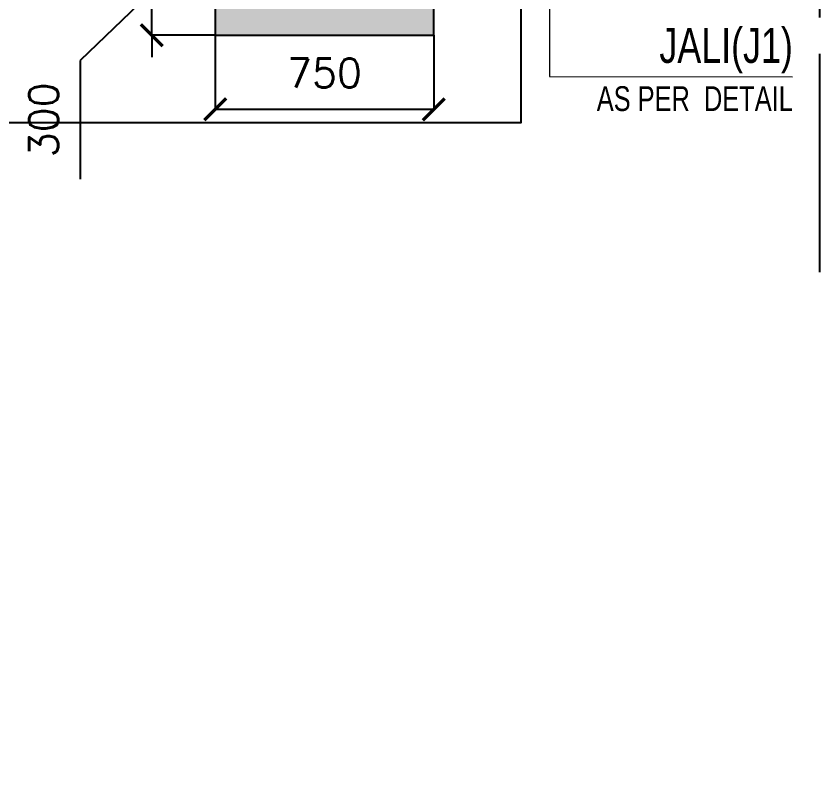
# Model space of a CAD drawing. Header units: millimetres. Extents: x 1124992 to 1258557, y -5767803 to -5695799.
# Drawn here: x 1224778 to 1227537, y -5722581 to -5719918 of the extents above; entities that cross this region are included whole.
import ezdxf

# ---------------------------------------------------------------- set-up
doc = ezdxf.new("R2010")
doc.units = ezdxf.units.MM
doc.header["$LTSCALE"] = 1000
doc.header["$MEASUREMENT"] = 0
for name, pattern in [('$1$AUDIT_D_120904163729-0', [0]), ('$36$HIDDEN', [0.375, 0.25, -0.125]), ('AUDIT_D_120904163729-0', [0]), ('T8(T9 IS SIMILAR) - 1st FLOOR ELEVATION$0$AUDIT_D_120904163729-0', [0]), ('T8(T9 IS SIMILAR) - TYPICAL FLOOR ELEVATION$0$AUDIT_D_120904163729-0', [0]), ('T8(T9 IS SIMILAR) - TYPICAL FLOOR ELEVATION$0$HIDDEN', [0.375, 0.25, -0.125]), ('T8_REFUGE COLUMNS$0$CENTER2', [1.125, 0.75, -0.125, 0.125, -0.125])]:
    doc.linetypes.add(name, pattern=pattern)
doc.layers.get('0').update_dxf_attribs({"linetype": 'AUDIT_D_120904163729-0'})
for name, color, linetype in [('$0$A-HATCH -160', 251, '$1$AUDIT_D_120904163729-0'), ('$21$A-DIMENSIONS', 2, '$36$HIDDEN'), ('A_dim', 1, 'Continuous'), ('T8(T9 IS SIMILAR) - 1st FLOOR ELEVATION$0$A-WALL-FEATURES', 110, 'T8(T9 IS SIMILAR) - 1st FLOOR ELEVATION$0$AUDIT_D_120904163729-0'), ('T8(T9 IS SIMILAR) - TYPICAL FLOOR ELEVATION$0$A-DIM', 1, 'T8(T9 IS SIMILAR) - TYPICAL FLOOR ELEVATION$0$AUDIT_D_120904163729-0'), ('T8(T9 IS SIMILAR) - TYPICAL FLOOR ELEVATION$0$A-WALL HATCH', 252, 'T8(T9 IS SIMILAR) - TYPICAL FLOOR ELEVATION$0$AUDIT_D_120904163729-0'), ('T8(T9 IS SIMILAR) - TYPICAL FLOOR ELEVATION$0$A-WALL-FEATURES', 6, 'T8(T9 IS SIMILAR) - TYPICAL FLOOR ELEVATION$0$AUDIT_D_120904163729-0'), ('T8_REFUGE COLUMNS$0$A-CENTERLINE', 193, 'T8_REFUGE COLUMNS$0$CENTER2'), ('T8_TYPICAL COLUMNS$0$A-RCC COLS', 3, 'Continuous')]:
    doc.layers.add(name, color=color, linetype=linetype)
doc.layers.add('T8(T9 IS SIMILAR) - DIMENSION & TEXTING$0$R0-18-10-2014-T1-1st Podium Floor Plan$0$Text', color=2, linetype='Continuous', lineweight=0)
doc.layers.add('T8(T9 IS SIMILAR)$0$D&W', color=8, linetype='Continuous', lineweight=25)
doc.styles.add('T8(T9 IS SIMILAR) - DIMENSION & TEXTING$0$ARIAL ARROW', font='swisscl.ttf')
doc.styles.add('T8(T9 IS SIMILAR) - DIMENSION & TEXTING$0$Tahoma', font='tahoma.ttf')
doc.styles.add('T8(T9 IS SIMILAR) - TYPICAL FLOOR ELEVATION$0$Romans 1', font='romans.shx', dxfattribs={"height": 100})
doc.dimstyles.new('T8(T9 IS SIMILAR) - DIMENSION & TEXTING$0$SAMATA STD', dxfattribs={"dimtxt": 100, "dimasz": 50, "dimexe": 50, "dimexo": 50, "dimgap": 10, "dimtad": 0, "dimdec": 0, "dimrnd": 5, "dimzin": 0, "dimdsep": 46, "dimtxsty": 'T8(T9 IS SIMILAR) - DIMENSION & TEXTING$0$Tahoma', "dimblk": 'T8(T9 IS SIMILAR) - DIMENSION & TEXTING$0$_Origin2', "dimcen": -50, "dimdle": 50, "dimclrd": 7, "dimclre": 7, "dimclrt": 7, "dimadec": 0, "dimazin": 0, "dimtfac": 1, "dimtdec": 0, "dimtmove": 1, "dimatfit": 3, "dimfxl": 150, "dimtfill": 1, "dimtolj": 1, "dimtzin": 0, "dimlwd": -1, "dimlwe": -1, "dimarcsym": 0})
doc.dimstyles.new('T8(T9 IS SIMILAR) - TYPICAL FLOOR ELEVATION$0$ALPINE S', dxfattribs={"dimscale": 0, "dimtxt": 100, "dimasz": 75, "dimexe": 0, "dimexo": 0, "dimgap": 75, "dimtad": 1, "dimdec": 0, "dimzin": 0, "dimdsep": 46, "dimtxsty": 'T8(T9 IS SIMILAR) - TYPICAL FLOOR ELEVATION$0$Romans 1', "dimblk": 'T8(T9 IS SIMILAR) - TYPICAL FLOOR ELEVATION$0$_ArchTick', "dimcen": 0.09, "dimclrd": 256, "dimclre": 256, "dimclrt": 7, "dimadec": 0, "dimazin": 0, "dimtfac": 1, "dimtdec": 0, "dimtofl": 0, "dimtmove": 1, "dimatfit": 0, "dimldrblk": 'T8(T9 IS SIMILAR) - TYPICAL FLOOR ELEVATION$0$_Open90', "dimfxl": 1, "dimtolj": 1, "dimtzin": 0, "dimarcsym": 0})

# ---------------------------------------------------------------- blocks, each defined once
blk = doc.blocks.new('T8(T9 IS SIMILAR) - DIMENSION & TEXTING$0$_Origin2')
at = {"color": 0, "linetype": 'ByBlock', "lineweight": -2}
blk.add_line((-0.5, 0), (-1, 0), dxfattribs=at)
for radius in [0.5, 0.25]:
    blk.add_circle((0, 0), radius, dxfattribs=at)
blk = doc.blocks.new('T8_REFUGE COLUMNS')
at = {"layer": 'T8_REFUGE COLUMNS$0$A-CENTERLINE'}
blk.add_line((1227537.1, -5720797.2), (1227537.1, -5702690.8), dxfattribs=at)
blk = doc.blocks.new('T8_TYPICAL COLUMNS')
at = {"layer": 'T8_TYPICAL COLUMNS$0$A-RCC COLS', "linetype": 'ByBlock'}
blk.add_blockref('T8_REFUGE COLUMNS', (0, 0), dxfattribs=at)
blk = doc.blocks.new('T8(T9 IS SIMILAR) - TYPICAL FLOOR ELEVATION$0$_ArchTick')
at = {"color": 0, "linetype": 'ByBlock', "const_width": 0.15}
blk.add_lwpolyline([(-0.5, -0.5), (0.5, 0.5)], dxfattribs=at)
blk = doc.blocks.new('*D712')
at = {"layer": 'T8(T9 IS SIMILAR) - TYPICAL FLOOR ELEVATION$0$A-DIM', "linetype": 'T8(T9 IS SIMILAR) - TYPICAL FLOOR ELEVATION$0$HIDDEN', "lineweight": -2, "transparency": 16777216}
for p, q in [((1225461.8, -5719983.5), (1225461.8, -5720238.2)), ((1226211.8, -5719983.5), (1226211.8, -5720238.2))]:
    blk.add_line(p, q, dxfattribs=at)
at = {"layer": 'T8(T9 IS SIMILAR) - TYPICAL FLOOR ELEVATION$0$A-DIM', "lineweight": -2, "transparency": 16777216}
blk.add_line((1226211.8, -5720238.2), (1225461.8, -5720238.2), dxfattribs=at)
at = {"layer": 'T8(T9 IS SIMILAR) - TYPICAL FLOOR ELEVATION$0$A-DIM', "linetype": 'ByBlock', "lineweight": -2, "transparency": 16777216, "xscale": 75, "yscale": 75, "zscale": 75, "rotation": 180}
blk.add_blockref('T8(T9 IS SIMILAR) - TYPICAL FLOOR ELEVATION$0$_ArchTick', (1225461.8, -5720238.2), dxfattribs=at)
at = {"layer": 'T8(T9 IS SIMILAR) - TYPICAL FLOOR ELEVATION$0$A-DIM', "linetype": 'ByBlock', "lineweight": -2, "transparency": 16777216, "xscale": 75, "yscale": 75, "zscale": 75}
blk.add_blockref('T8(T9 IS SIMILAR) - TYPICAL FLOOR ELEVATION$0$_ArchTick', (1226211.8, -5720238.2), dxfattribs=at)
at = {"layer": 'T8(T9 IS SIMILAR) - TYPICAL FLOOR ELEVATION$0$A-DIM', "color": 7, "linetype": 'ByBlock', "transparency": 16777216, "insert": (1225836.8, -5720113.2), "char_height": 100, "attachment_point": 5, "style": 'T8(T9 IS SIMILAR) - TYPICAL FLOOR ELEVATION$0$Romans 1'}
blk.add_mtext('\\A1;750', dxfattribs=at)
blk = doc.blocks.new('T8(T9 IS SIMILAR) - TYPICAL FLOOR ELEVATION$0$_Open90')
at = {"color": 0, "linetype": 'ByBlock', "lineweight": -2}
for p, q in [((-0.5, 0.5), (0, 0)), ((0, 0), (-1, 0)), ((0, 0), (-0.5, -0.5))]:
    blk.add_line(p, q, dxfattribs=at)
blk = doc.blocks.new('*D713')
at = {"layer": 'T8(T9 IS SIMILAR) - TYPICAL FLOOR ELEVATION$0$A-DIM', "lineweight": -2, "transparency": 16777216}
for p, q in [((1225244.2, -5719683.5), (1225244.2, -5719608.5)), ((1225244.2, -5719983.5), (1225244.2, -5719683.5)), ((1225244.2, -5719833.5), (1224997.8, -5720070.5)), ((1225244.2, -5719983.5), (1225244.2, -5720058.5)), ((1224997.8, -5720070.5), (1224997.8, -5720477.7))]:
    blk.add_line(p, q, dxfattribs=at)
at = {"layer": 'T8(T9 IS SIMILAR) - TYPICAL FLOOR ELEVATION$0$A-DIM', "linetype": 'T8(T9 IS SIMILAR) - TYPICAL FLOOR ELEVATION$0$HIDDEN', "lineweight": -2, "transparency": 16777216}
for p, q in [((1225461.8, -5719683.5), (1225244.2, -5719683.5)), ((1225461.8, -5719983.5), (1225244.2, -5719983.5))]:
    blk.add_line(p, q, dxfattribs=at)
at = {"layer": 'T8(T9 IS SIMILAR) - TYPICAL FLOOR ELEVATION$0$A-DIM', "linetype": 'ByBlock', "lineweight": -2, "transparency": 16777216, "xscale": 75, "yscale": 75, "zscale": 75}
for p, rotation in [((1225244.2, -5719683.5), 270), ((1225244.2, -5719983.5), 90)]:
    blk.add_blockref('T8(T9 IS SIMILAR) - TYPICAL FLOOR ELEVATION$0$_ArchTick', p, dxfattribs=dict(at, rotation=rotation))
at = {"layer": 'T8(T9 IS SIMILAR) - TYPICAL FLOOR ELEVATION$0$A-DIM', "color": 7, "linetype": 'ByBlock', "transparency": 16777216, "insert": (1224872.8, -5720274.1), "char_height": 100, "attachment_point": 5, "rotation": 90, "style": 'T8(T9 IS SIMILAR) - TYPICAL FLOOR ELEVATION$0$Romans 1'}
blk.add_mtext('\\A1;300', dxfattribs=at)
blk = doc.blocks.new('T8(T9 IS SIMILAR) - 1st FLOOR ELEVATION')
at = {"layer": 'T8(T9 IS SIMILAR) - 1st FLOOR ELEVATION$0$A-WALL-FEATURES', "color": 5, "linetype": 'T8(T9 IS SIMILAR) - 1st FLOOR ELEVATION$0$AUDIT_D_120904163729-0', "ltscale": 0.5, "elevation": 0.6}
blk.add_lwpolyline([(1222010.4, -5717733.5), (1222010.4, -5720283.7), (1226511.8, -5720283.5), (1226511.8, -5719723.5)], dxfattribs=at)
blk = doc.blocks.new('T8(T9 IS SIMILAR) - DIMENSION & TEXTING')
at = {"layer": 'T8(T9 IS SIMILAR) - DIMENSION & TEXTING$0$R0-18-10-2014-T1-1st Podium Floor Plan$0$Text', "insert": (1227444.2, -5719958.6, 0.5), "char_height": 120, "width": 3557.379, "attachment_point": 3, "style": 'T8(T9 IS SIMILAR) - DIMENSION & TEXTING$0$ARIAL ARROW'}
blk.add_mtext('JALI(J1)\\P{\\H0.70833x;AS PER  DETAIL}', dxfattribs=at)
at = {"layer": 'T8(T9 IS SIMILAR) - DIMENSION & TEXTING$0$R0-18-10-2014-T1-1st Podium Floor Plan$0$Text'}
blk.add_leader([(1226609.4, -5719689.3, 0.5), (1226609.4, -5720125.8, 0.5), (1227443.2, -5720125.9, 0.5)], dimstyle='T8(T9 IS SIMILAR) - DIMENSION & TEXTING$0$SAMATA STD', override={"dimscale": 1, "dimasz": 150, "dimclrd": 2, "dimfxlon": 1, "dimarcsym": 1}, dxfattribs=at)
blk = doc.blocks.new('T8(T9 IS SIMILAR) - TYPICAL FLOOR ELEVATION')
at = {"layer": 'T8(T9 IS SIMILAR) - TYPICAL FLOOR ELEVATION$0$A-WALL HATCH', "linetype": 'ByBlock'}
h = blk.add_hatch(dxfattribs=at)
h.set_pattern_fill('ZIGZAG', color=256, scale=250)
h.set_pattern_definition([(0, (0, 0), (31.25, 31.25), [31.25, -31.25]), (90, (31.25, 0), (-31.25, 31.25), [31.25, -31.25])])
h.paths.add_polyline_path([(1186332.7, -5719983.5), (1186332.7, -5719683.5), (1186432.7, -5719683.5), (1186432.7, -5719883.5), (1186982.7, -5719883.5), (1186982.7, -5719523.5), (1187082.7, -5719523.5), (1187082.7, -5719983.5)])
h.paths.add_polyline_path([(1190232.7, -5719983.5), (1190232.7, -5719683.5), (1190132.7, -5719683.5), (1190132.7, -5719883.5), (1189582.7, -5719883.5), (1189582.7, -5719523.5), (1189482.7, -5719523.5), (1189482.7, -5719983.5)])
h.paths.add_polyline_path([(1190857.7, -5717933.5), (1190857.7, -5717733.5), (1190757.7, -5717733.5), (1190757.7, -5717933.5)])
h.paths.add_polyline_path([(1193357.7, -5717733.5), (1193357.7, -5717933.5), (1193257.7, -5717933.5), (1193257.7, -5717733.5)])
h.paths.add_polyline_path([(1196632.8, -5709938.8), (1196632.8, -5709738.8), (1196532.8, -5709738.8), (1196532.8, -5709938.8)])
h.paths.add_polyline_path([(1194132, -5709738.8), (1194132, -5709938.8), (1194032, -5709938.8), (1194032, -5709738.8)])
h.paths.add_polyline_path([(1195742.7, -5701889.7), (1196212.8, -5701889.7), (1196212.8, -5702349.7), (1196112.8, -5702349.7), (1196112.8, -5701989.7), (1195742.7, -5701989.7)])
h.paths.add_polyline_path([(1198312.8, -5702349.7), (1198312.8, -5701889.7), (1199132.6, -5701889.7), (1199132.6, -5701989.7), (1198412.8, -5701989.7), (1198412.8, -5702349.7)])
h.paths.add_polyline_path([(1199662.5, -5701090.3), (1199662.5, -5700890.3), (1199762.5, -5700890.3), (1199762.5, -5701090.3)])
h.paths.add_polyline_path([(1201862.6, -5700890.3), (1201862.6, -5701090.3), (1201962.6, -5701090.3), (1201962.6, -5700890.3)])
h.paths.add_polyline_path([(1210681.9, -5700890.3), (1210681.9, -5701090.3), (1210581.9, -5701090.3), (1210581.9, -5700890.3)])
h.paths.add_polyline_path([(1212882, -5701090.3), (1212882, -5700890.3), (1212782, -5700890.3), (1212782, -5701090.3)])
h.paths.add_polyline_path([(1214231.8, -5702349.7), (1214231.8, -5701889.7), (1213412.3, -5701889.7), (1213412.3, -5701989.7), (1214131.8, -5701989.7), (1214131.8, -5702349.7)])
h.paths.add_polyline_path([(1216801.9, -5701889.7), (1216331.8, -5701889.7), (1216331.8, -5702349.7), (1216431.8, -5702349.7), (1216431.8, -5701989.7), (1216801.9, -5701989.7)])
h.paths.add_polyline_path([(1215911.7, -5709938.8), (1215911.7, -5709738.8), (1216011.7, -5709738.8), (1216011.7, -5709938.8)])
h.paths.add_polyline_path([(1218412.5, -5709738.8), (1218412.5, -5709938.8), (1218512.5, -5709938.8), (1218512.5, -5709738.8)])
h.paths.add_polyline_path([(1221686.9, -5717933.5), (1221686.9, -5717733.5), (1221786.9, -5717733.5), (1221786.9, -5717933.5)])
h.paths.add_polyline_path([(1219186.9, -5717733.5), (1219186.9, -5717933.5), (1219286.9, -5717933.5), (1219286.9, -5717733.5)])
h.paths.add_polyline_path([(1222311.8, -5719983.5), (1222311.8, -5719683.5), (1222411.8, -5719683.5), (1222411.8, -5719883.5), (1222961.8, -5719883.5), (1222961.8, -5719523.5), (1223061.8, -5719523.5), (1223061.8, -5719983.5)])
h.paths.add_polyline_path([(1226211.8, -5719983.5), (1226211.8, -5719683.5), (1226111.8, -5719683.5), (1226111.8, -5719883.5), (1225561.8, -5719883.5), (1225561.8, -5719523.5), (1225461.8, -5719523.5), (1225461.8, -5719983.5)])
h.paths.add_polyline_path([(1217001.9, -5727584.6), (1216901.9, -5727584.6), (1216901.9, -5727784.6), (1216356.8, -5727784.6), (1216356.8, -5727424.6), (1216256.8, -5727424.6), (1216256.8, -5727884.6), (1217001.9, -5727884.6)])
h.paths.add_polyline_path([(1214156.8, -5727424.6), (1214056.8, -5727424.6), (1214056.8, -5727784.6), (1213412.3, -5727784.6), (1213412.3, -5727884.6), (1214156.8, -5727884.6)])
h.paths.add_polyline_path([(1210681.9, -5728884), (1210681.9, -5728684), (1210581.9, -5728684), (1210581.9, -5728884)])
h.paths.add_polyline_path([(1212882, -5728684), (1212882, -5728884), (1212782, -5728884), (1212782, -5728684)])
h.paths.add_polyline_path([(1201862.6, -5728884), (1201862.6, -5728684), (1201962.6, -5728684), (1201962.6, -5728884)])
h.paths.add_polyline_path([(1199662.5, -5728684), (1199662.5, -5728884), (1199762.5, -5728884), (1199762.5, -5728684)])
h.paths.add_polyline_path([(1198387.7, -5727424.6), (1198487.7, -5727424.6), (1198487.7, -5727784.6), (1199132.3, -5727784.6), (1199132.3, -5727884.6), (1198387.7, -5727884.6)])
h.paths.add_polyline_path([(1195542.6, -5727584.6), (1195642.6, -5727584.6), (1195642.6, -5727784.6), (1196187.7, -5727784.6), (1196187.7, -5727424.6), (1196287.7, -5727424.6), (1196287.7, -5727884.6), (1195542.6, -5727884.6)])
at = {"layer": 'T8(T9 IS SIMILAR) - TYPICAL FLOOR ELEVATION$0$A-WALL-FEATURES', "linetype": 'ByBlock', "elevation": 0}
blk.add_lwpolyline([(1226211.8, -5719983.5), (1226211.8, -5719683.5), (1226111.8, -5719683.5), (1226111.8, -5719883.5), (1225561.8, -5719883.5), (1225561.8, -5719523.5), (1225461.8, -5719523.5), (1225461.8, -5719983.5)], close=True, dxfattribs=at)
at = {"layer": 'T8(T9 IS SIMILAR) - TYPICAL FLOOR ELEVATION$0$A-DIM', "linetype": 'ByBlock'}
dim = blk.add_linear_dim(base=(1225244.2, -5719683.5), p1=(1225461.8, -5719983.5), p2=(1225461.8, -5719683.5, 0), angle=90, dimstyle='T8(T9 IS SIMILAR) - TYPICAL FLOOR ELEVATION$0$ALPINE S', override={"dimscale": 1, "dimfxl": 5, "dimarcsym": 1}, dxfattribs=at)
dim.commit()
dim.dimension.update_dxf_attribs({"geometry": '*D713', "text_midpoint": (1224997.8, -5720145.5), "dimtype": 128})
dim = blk.add_linear_dim(base=(1225461.8, -5720238.2), p1=(1226211.8, -5719983.5, 0), p2=(1225461.8, -5719983.5, 0), angle=180, dimstyle='T8(T9 IS SIMILAR) - TYPICAL FLOOR ELEVATION$0$ALPINE S', override={"dimscale": 1, "dimfxl": 5, "dimarcsym": 1}, dxfattribs=at)
dim.commit()
dim.dimension.update_dxf_attribs({"geometry": '*D712', "text_midpoint": (1225836.8, -5720113.2)})
blk = doc.blocks.new('T8(T9 IS SIMILAR)')
at = {"layer": 'T8(T9 IS SIMILAR)$0$D&W', "linetype": 'ByBlock'}
blk.add_blockref('T8(T9 IS SIMILAR) - TYPICAL FLOOR ELEVATION', (0, 0), dxfattribs=at)
blk.add_blockref('T8_TYPICAL COLUMNS', (0, 0), dxfattribs=at)

msp = doc.modelspace()

# ---------------------------------------------------------------- block references
at = {"layer": '$21$A-DIMENSIONS', "linetype": 'ByBlock'}
msp.add_blockref('T8(T9 IS SIMILAR)', (0, 0), dxfattribs=at)

# ---------------------------------------------------------------- next in the draw order: block references
at = {"layer": '$0$A-HATCH -160', "linetype": 'ByBlock'}
msp.add_blockref('T8(T9 IS SIMILAR) - DIMENSION & TEXTING', (0, 0), dxfattribs=at)

# ---------------------------------------------------------------- next in the draw order: block references
at = {"layer": 'A_dim', "linetype": 'ByBlock'}
msp.add_blockref('T8(T9 IS SIMILAR) - 1st FLOOR ELEVATION', (0, 0), dxfattribs=at)

doc.saveas('drawing.dxf')
